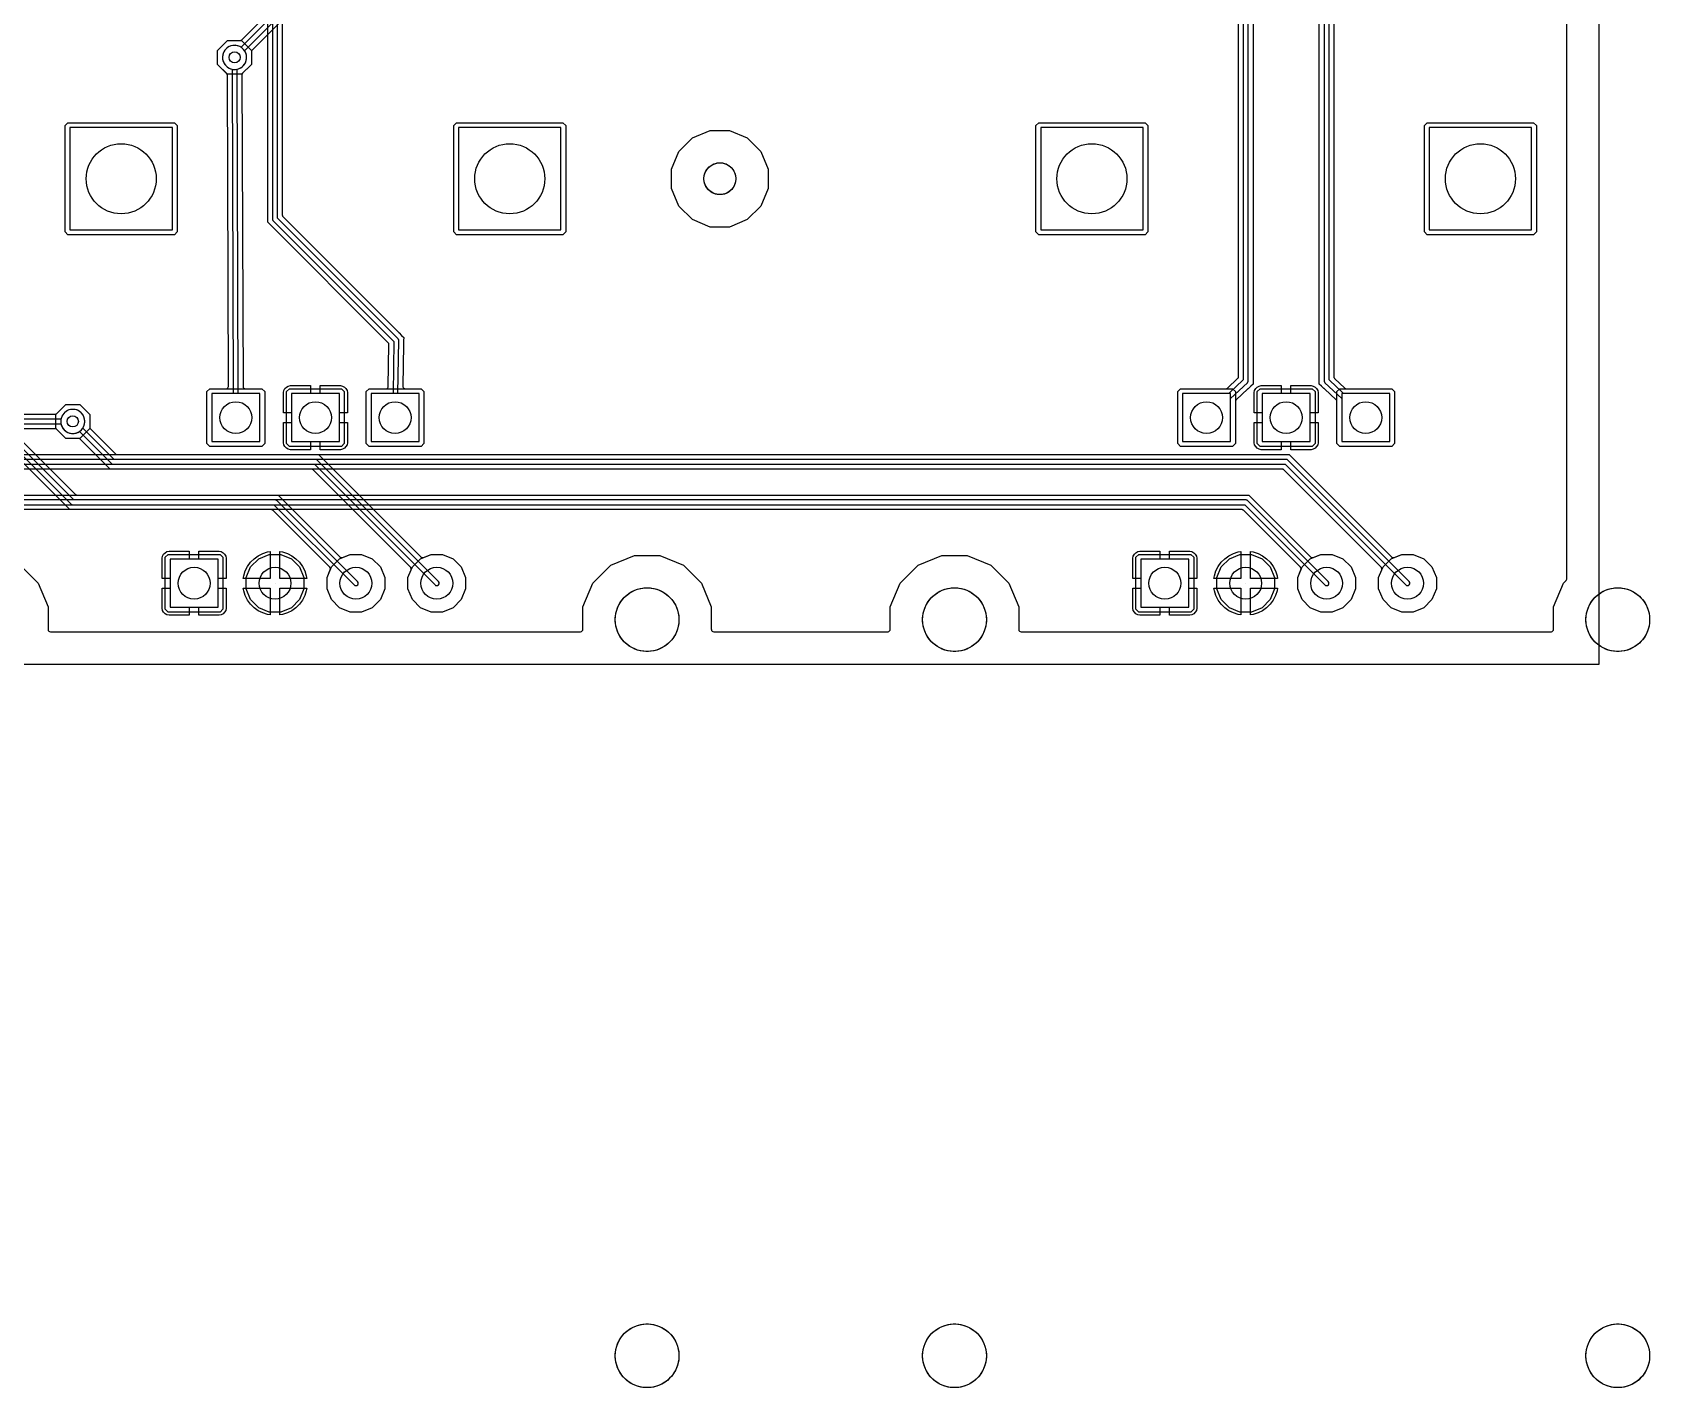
# Model space of a CAD drawing. Header units: millimetres. Extents: x -3 to 112, y -23 to 75.
# Drawn here: x 61 to 111.7, y -22.7 to 19.8 of the extents above; entities that cross this region are included whole.
import ezdxf

# ---------------------------------------------------------------- set-up
doc = ezdxf.new("R2010")
doc.units = ezdxf.units.MM

msp = doc.modelspace()

# ---------------------------------------------------------------- linework, layer by layer
at = {"layer": '16_copper'}
for points in [[(60.578, 3.106), (61.145, 2.539), (61.452, 1.798), (61.452, 1.092), (61.453, 1.087, 0.392588), (61.528, 1.016), (78.172, 1.016), (78.177, 1.017, 0.392588), (78.248, 1.092), (78.248, 1.798), (78.555, 2.539), (79.122, 3.106), (79.863, 3.413), (80.665, 3.413), (81.406, 3.106), (81.973, 2.539), (82.28, 1.798), (82.28, 1.092), (82.281, 1.087, 0.392588), (82.356, 1.016), (87.824, 1.016), (87.829, 1.017, 0.392588), (87.9, 1.092), (87.9, 1.798), (88.207, 2.539), (88.774, 3.106), (89.515, 3.413), (90.317, 3.413), (91.058, 3.106), (91.625, 2.539), (91.932, 1.798), (91.932, 1.092), (91.933, 1.087, 0.392588), (92.008, 1.016), (108.652, 1.016), (108.657, 1.017, 0.392588), (108.728, 1.092), (108.728, 1.798), (109.035, 2.539), (109.122, 2.626), (109.127, 2.633), (109.132, 2.639, 0.087651), (109.142, 2.664), (109.143, 2.671), (109.144, 2.68), (109.144, 73.828)], [(101.829, 21.334), (101.829, 9.022), (101.83, 9.013), (101.831, 9.003, 0.079193), (101.841, 8.981), (101.846, 8.975), (101.853, 8.967), (102.173, 8.667), (102.179, 8.663), (102.185, 8.658, 0.096126), (102.212, 8.648), (102.218, 8.647), (102.225, 8.646), (103.647, 8.646), (103.736, 8.557), (103.736, 6.923), (103.647, 6.834), (102.013, 6.834), (101.924, 6.923), (101.924, 8.241), (101.922, 8.251), (101.921, 8.261, 0.079193), (101.911, 8.283), (101.906, 8.289), (101.899, 8.297), (101.532, 8.641), (101.526, 8.645), (101.52, 8.65, 0.02318), (101.514, 8.653), (101.513, 8.654), (101.442, 8.725), (101.441, 8.725), (101.44, 8.726), (101.371, 8.791), (101.371, 8.885), (101.371, 8.886), (101.371, 8.887), (101.368, 8.988), (101.369, 8.99, 0.068909), (101.371, 9.01), (101.371, 27.052)], [(101.524, 27.146), (101.524, 8.89), (101.525, 8.88), (101.526, 8.871, 0.079203), (101.536, 8.849), (101.541, 8.843), (101.548, 8.834), (102.076, 8.341), (102.076, 6.986), (103.584, 6.986), (103.584, 8.494), (102.135, 8.494), (101.676, 8.923), (101.676, 27.178)], [(71.314, 22.73), (67.863, 19.28), (67.862, 19.278), (67.861, 19.278), (67.86, 19.275), (67.858, 19.273), (67.852, 19.266, 0.087651), (67.842, 19.242), (67.842, 19.234), (67.841, 19.226), (67.841, 18.83), (67.53, 18.519), (67.09, 18.519), (66.779, 18.83), (66.779, 19.27), (67.09, 19.581), (67.486, 19.581), (67.494, 19.582), (67.503, 19.582, 0.087654), (67.527, 19.593), (67.533, 19.598), (67.54, 19.603), (73.565, 25.629)], [(58.973, 8.66), (62.302, 5.331), (62.309, 5.326), (62.316, 5.32, 0.087651), (62.34, 5.31), (62.348, 5.31), (62.356, 5.309), (99.155, 5.309), (99.311, 5.152), (101.099, 3.364), (101.1, 3.363), (101.101, 3.362, 0.218345), (101.162, 3.343), (101.172, 3.345), (101.18, 3.347, 0.007884), (101.182, 3.348), (101.42, 3.446), (101.78, 3.446), (102.113, 3.308), (102.368, 3.053), (102.506, 2.72), (102.506, 2.36), (102.368, 2.027), (102.113, 1.772), (101.78, 1.634), (101.42, 1.634), (101.087, 1.772), (100.832, 2.027), (100.694, 2.36), (100.694, 2.72), (100.792, 2.958), (100.793, 2.96), (100.793, 2.961, 0.218355), (100.788, 3.024), (100.782, 3.033), (100.777, 3.039, 0.007882), (100.776, 3.041), (98.988, 4.829), (98.981, 4.834), (98.974, 4.84, 0.087651), (98.95, 4.85), (98.942, 4.85), (98.934, 4.851), (62.135, 4.851), (58.65, 8.337)]]:
    msp.add_lwpolyline(points, format="xyb", dxfattribs=at)
for points in [[(67.384, 18.678, 0.532534), (67.626, 19.259), (73.692, 25.324), (78.664, 25.324), (78.664, 25.053), (79.155, 24.562), (79.849, 24.562), (80.34, 25.053), (80.34, 25.747), (79.849, 26.238), (79.155, 26.238), (78.664, 25.747), (78.664, 25.476), (73.66, 25.476), (73.652, 25.475), (73.643, 25.474, 0.087654), (73.619, 25.464), (73.613, 25.459), (73.606, 25.454), (67.519, 19.366), (67.478, 19.39, 1), (67.142, 18.71), (67.188, 18.691, 0.09849), (67.335, 18.672)], [(101.627, 2.469, 0.544696), (101.654, 2.594), (99.114, 5.134), (99.107, 5.139), (99.101, 5.144, 0.087651), (99.076, 5.154), (99.069, 5.155), (99.06, 5.156), (62.262, 5.156), (58.736, 8.681), (58.76, 8.722, 1), (58.08, 9.058), (58.061, 9.012, 0.714262), (58.629, 8.574), (62.176, 5.026), (62.183, 5.021), (62.189, 5.016, 0.087651), (62.214, 5.006), (62.221, 5.005), (62.23, 5.004), (99.028, 5.004), (101.546, 2.486), (101.564, 2.473, 0.14431), (101.606, 2.464)], [(103.96, 1.634), (103.627, 1.772), (103.372, 2.027), (103.234, 2.36), (103.234, 2.72), (103.332, 2.958), (103.333, 2.96), (103.333, 2.961, 0.218355), (103.328, 3.024), (103.322, 3.033), (103.317, 3.039, 0.007882), (103.316, 3.041), (100.258, 6.099), (100.251, 6.104), (100.244, 6.11, 0.087651), (100.22, 6.12), (100.212, 6.12), (100.204, 6.121), (63.405, 6.121), (62.46, 7.067), (62.453, 7.072), (62.446, 7.078, 0.087651), (62.422, 7.088), (62.414, 7.088), (62.406, 7.089), (62.01, 7.089), (61.699, 7.4), (61.699, 7.84), (62.01, 8.151), (62.45, 8.151), (62.761, 7.84), (62.761, 7.444), (62.762, 7.436), (62.762, 7.427, 0.087654), (62.773, 7.403), (62.778, 7.397), (62.783, 7.39), (63.572, 6.601), (63.579, 6.596), (63.586, 6.59, 0.087651), (63.61, 6.58), (63.618, 6.58), (63.626, 6.579), (100.425, 6.579), (100.581, 6.422), (103.639, 3.364), (103.64, 3.363), (103.641, 3.362, 0.218345), (103.702, 3.343), (103.712, 3.345), (103.72, 3.347, 0.007884), (103.722, 3.348), (103.96, 3.446), (104.32, 3.446), (104.653, 3.308), (104.908, 3.053), (105.046, 2.72), (105.046, 2.36), (104.908, 2.027), (104.653, 1.772), (104.32, 1.634)], [(104.167, 2.469, 0.544696), (104.194, 2.594), (100.384, 6.404), (100.377, 6.409), (100.371, 6.414, 0.087651), (100.346, 6.424), (100.339, 6.425), (100.33, 6.426), (63.532, 6.426), (62.546, 7.411), (62.57, 7.452, 1), (61.89, 7.788), (61.871, 7.742, 0.714262), (62.439, 7.304), (63.446, 6.296), (63.453, 6.291), (63.459, 6.286, 0.087651), (63.484, 6.276), (63.491, 6.275), (63.5, 6.274), (100.298, 6.274), (104.086, 2.486), (104.104, 2.473, 0.14431), (104.146, 2.464)]]:
    msp.add_lwpolyline(points, format="xyb", close=True, dxfattribs=at)
for points in [[(62.079, 13.48), (61.99, 13.569), (61.99, 16.911), (62.079, 17), (65.421, 17), (65.51, 16.911), (65.51, 13.569), (65.421, 13.48)], [(65.358, 16.848), (62.142, 16.848), (62.142, 13.632), (65.358, 13.632)], [(74.279, 13.48), (74.19, 13.569), (74.19, 16.911), (74.279, 17), (77.621, 17), (77.71, 16.911), (77.71, 13.569), (77.621, 13.48)], [(77.558, 16.848), (74.342, 16.848), (74.342, 13.632), (77.558, 13.632)], [(92.559, 13.48), (92.47, 13.569), (92.47, 16.911), (92.559, 17), (95.901, 17), (95.99, 16.911), (95.99, 13.569), (95.901, 13.48)], [(95.838, 16.848), (92.622, 16.848), (92.622, 13.632), (95.838, 13.632)], [(104.759, 13.48), (104.67, 13.569), (104.67, 16.911), (104.759, 17), (108.101, 17), (108.19, 16.911), (108.19, 13.569), (108.101, 13.48)], [(108.038, 16.848), (104.822, 16.848), (104.822, 13.632), (108.038, 13.632)], [(82.248, 13.724), (81.691, 13.955), (81.265, 14.381), (81.034, 14.938), (81.034, 15.542), (81.265, 16.099), (81.691, 16.525), (82.248, 16.756), (82.852, 16.756), (83.409, 16.525), (83.835, 16.099), (84.066, 15.542), (84.066, 14.938), (83.835, 14.381), (83.409, 13.955), (82.852, 13.724)], [(66.533, 6.834), (66.444, 6.923), (66.444, 8.557), (66.533, 8.646), (68.167, 8.646), (68.256, 8.557), (68.256, 6.923), (68.167, 6.834)], [(69.033, 6.834), (68.944, 6.923), (68.944, 8.557), (69.033, 8.646), (70.667, 8.646), (70.756, 8.557), (70.756, 6.923), (70.667, 6.834)], [(71.533, 6.834), (71.444, 6.923), (71.444, 8.557), (71.533, 8.646), (73.167, 8.646), (73.256, 8.557), (73.256, 6.923), (73.167, 6.834)], [(97.013, 6.834), (96.924, 6.923), (96.924, 8.557), (97.013, 8.646), (98.647, 8.646), (98.736, 8.557), (98.736, 6.923), (98.647, 6.834)], [(99.513, 6.834), (99.424, 6.923), (99.424, 8.557), (99.513, 8.646), (101.147, 8.646), (101.236, 8.557), (101.236, 6.923), (101.147, 6.834)], [(68.104, 8.494), (66.596, 8.494), (66.596, 6.986), (68.104, 6.986)], [(70.604, 8.494), (69.096, 8.494), (69.096, 6.986), (70.604, 6.986)], [(73.104, 8.494), (71.596, 8.494), (71.596, 6.986), (73.104, 6.986)], [(98.584, 8.494), (97.076, 8.494), (97.076, 6.986), (98.584, 6.986)], [(101.084, 8.494), (99.576, 8.494), (99.576, 6.986), (101.084, 6.986)], [(65.223, 1.634), (65.134, 1.723), (65.134, 3.357), (65.223, 3.446), (66.857, 3.446), (66.946, 3.357), (66.946, 1.723), (66.857, 1.634)], [(66.794, 3.294), (65.286, 3.294), (65.286, 1.786), (66.794, 1.786)], [(67.584, 2.692), (67.597, 2.776), (67.646, 2.927), (67.718, 3.068), (67.811, 3.197), (67.923, 3.309), (68.052, 3.402), (68.193, 3.474), (68.344, 3.523), (68.428, 3.536), (68.428, 2.692)], [(68.732, 2.692), (68.732, 3.536), (68.816, 3.523), (68.967, 3.474), (69.108, 3.402), (69.237, 3.309), (69.349, 3.197), (69.442, 3.068), (69.514, 2.927), (69.563, 2.776), (69.576, 2.692)], [(70.94, 1.634), (70.607, 1.772), (70.352, 2.027), (70.214, 2.36), (70.214, 2.72), (70.352, 3.053), (70.607, 3.308), (70.94, 3.446), (71.3, 3.446), (71.633, 3.308), (71.888, 3.053), (72.026, 2.72), (72.026, 2.36), (71.888, 2.027), (71.633, 1.772), (71.3, 1.634)], [(73.48, 1.634), (73.147, 1.772), (72.892, 2.027), (72.754, 2.36), (72.754, 2.72), (72.892, 3.053), (73.147, 3.308), (73.48, 3.446), (73.84, 3.446), (74.173, 3.308), (74.428, 3.053), (74.566, 2.72), (74.566, 2.36), (74.428, 2.027), (74.173, 1.772), (73.84, 1.634)], [(95.703, 1.634), (95.614, 1.723), (95.614, 3.357), (95.703, 3.446), (97.337, 3.446), (97.426, 3.357), (97.426, 1.723), (97.337, 1.634)], [(97.274, 3.294), (95.766, 3.294), (95.766, 1.786), (97.274, 1.786)], [(98.064, 2.692), (98.077, 2.776), (98.126, 2.927), (98.198, 3.068), (98.291, 3.197), (98.403, 3.309), (98.532, 3.402), (98.673, 3.474), (98.824, 3.523), (98.908, 3.536), (98.908, 2.692)], [(99.212, 2.692), (99.212, 3.536), (99.296, 3.523), (99.447, 3.474), (99.588, 3.402), (99.717, 3.309), (99.829, 3.197), (99.922, 3.068), (99.994, 2.927), (100.043, 2.776), (100.056, 2.692)], [(68.58, 2.54), (68.58, 2.54), (68.58, 2.54), (68.58, 2.54)], [(99.06, 2.54), (99.06, 2.54), (99.06, 2.54), (99.06, 2.54)], [(68.344, 1.557), (68.193, 1.606), (68.052, 1.678), (67.923, 1.771), (67.811, 1.883), (67.718, 2.012), (67.646, 2.153), (67.597, 2.304), (67.584, 2.388), (68.428, 2.388), (68.428, 1.544)], [(68.732, 2.388), (69.576, 2.388), (69.563, 2.304), (69.514, 2.153), (69.442, 2.012), (69.349, 1.883), (69.237, 1.771), (69.108, 1.678), (68.967, 1.606), (68.816, 1.557), (68.732, 1.544)], [(98.824, 1.557), (98.673, 1.606), (98.532, 1.678), (98.403, 1.771), (98.291, 1.883), (98.198, 2.012), (98.126, 2.153), (98.077, 2.304), (98.064, 2.388), (98.908, 2.388), (98.908, 1.544)], [(99.212, 2.388), (100.056, 2.388), (100.043, 2.304), (99.994, 2.153), (99.922, 2.012), (99.829, 1.883), (99.717, 1.771), (99.588, 1.678), (99.447, 1.606), (99.296, 1.557), (99.212, 1.544)]]:
    msp.add_lwpolyline(points, close=True, dxfattribs=at)
at = {"layer": '1_copper'}
for points in [[(60.578, 3.106), (61.145, 2.539), (61.452, 1.798), (61.452, 1.092), (61.453, 1.087, 0.392588), (61.528, 1.016), (78.172, 1.016), (78.177, 1.017, 0.392588), (78.248, 1.092), (78.248, 1.798), (78.555, 2.539), (79.122, 3.106), (79.863, 3.413), (80.665, 3.413), (81.406, 3.106), (81.973, 2.539), (82.28, 1.798), (82.28, 1.092), (82.281, 1.087, 0.392588), (82.356, 1.016), (87.824, 1.016), (87.829, 1.017, 0.392588), (87.9, 1.092), (87.9, 1.798), (88.207, 2.539), (88.774, 3.106), (89.515, 3.413), (90.317, 3.413), (91.058, 3.106), (91.625, 2.539), (91.932, 1.798), (91.932, 1.092), (91.933, 1.087, 0.392588), (92.008, 1.016), (108.652, 1.016), (108.657, 1.017, 0.392588), (108.728, 1.092), (108.728, 1.798), (109.035, 2.539), (109.122, 2.626), (109.127, 2.633), (109.132, 2.639, 0.087651), (109.142, 2.664), (109.143, 2.671), (109.144, 2.68), (109.144, 73.828)], [(68.809, 31.116), (68.809, 14.096), (68.81, 14.088), (68.81, 14.079, 0.087654), (68.821, 14.055), (68.826, 14.049), (68.831, 14.042), (72.464, 10.409), (72.471, 10.404), (72.477, 10.399), (72.477, 10.399), (72.553, 10.321), (72.553, 10.32), (72.553, 10.32), (72.62, 10.253), (72.619, 10.159), (72.619, 10.158), (72.619, 10.158), (72.619, 10.049), (72.618, 10.048), (72.618, 10.041), (72.617, 10.033), (72.595, 8.724), (72.596, 8.718), (72.596, 8.711, 0.371202), (72.671, 8.646), (73.167, 8.646), (73.256, 8.557), (73.256, 6.923), (73.167, 6.834), (71.533, 6.834), (71.444, 6.923), (71.444, 8.557), (71.533, 8.646), (72.061, 8.646), (72.066, 8.647), (72.071, 8.647, 0.371201), (72.138, 8.721), (72.159, 10.035), (72.158, 10.044), (72.157, 10.053, 0.083491), (72.148, 10.076), (72.143, 10.082), (72.137, 10.09), (68.351, 13.875), (68.351, 21.334)], [(68.504, 31.242), (68.504, 13.97), (68.505, 13.962), (68.506, 13.953, 0.087654), (68.516, 13.929), (68.521, 13.923), (68.526, 13.916), (72.313, 10.129), (72.286, 8.494), (71.596, 8.494), (71.596, 6.986), (73.104, 6.986), (73.104, 8.494), (72.439, 8.494), (72.466, 10.159), (72.465, 10.168), (72.464, 10.177, 0.083491), (72.455, 10.2), (72.45, 10.206), (72.444, 10.214), (68.656, 14.002), (68.656, 31.21)], [(99.289, 24.004), (99.289, 9.01), (99.29, 9.003), (99.29, 8.996, 0.023131), (99.292, 8.989), (99.292, 8.988), (99.289, 8.887), (99.289, 8.886), (99.289, 8.885), (99.289, 8.791), (99.22, 8.726), (99.219, 8.726), (99.218, 8.725), (99.147, 8.653), (99.145, 8.653, 0.06891), (99.128, 8.641), (98.761, 8.297), (98.754, 8.289), (98.748, 8.282, 0.079204), (98.739, 8.26), (98.738, 8.252), (98.736, 8.241), (98.736, 6.923), (98.647, 6.834), (97.013, 6.834), (96.924, 6.923), (96.924, 8.557), (97.013, 8.646), (98.435, 8.646), (98.442, 8.647), (98.449, 8.648, 0.141388), (98.487, 8.667), (98.807, 8.967), (98.813, 8.974), (98.82, 8.982, 0.079194), (98.829, 9.004), (98.83, 9.012), (98.831, 9.022), (98.831, 21.334)], [(98.984, 24.13), (98.984, 8.923), (98.525, 8.494), (97.076, 8.494), (97.076, 6.986), (98.584, 6.986), (98.584, 8.341), (99.112, 8.834), (99.118, 8.842), (99.124, 8.849, 0.079194), (99.134, 8.871), (99.135, 8.879), (99.136, 8.89), (99.136, 24.098)], [(52.196, 7.849), (61.677, 7.849), (61.685, 7.85), (61.694, 7.85, 0.087654), (61.718, 7.861), (61.724, 7.866), (61.731, 7.871), (62.01, 8.151), (62.45, 8.151), (62.761, 7.84), (62.761, 7.4), (62.45, 7.089), (62.01, 7.089), (61.731, 7.369), (61.724, 7.374), (61.717, 7.38, 0.087651), (61.693, 7.39), (61.685, 7.39), (61.677, 7.391), (51.975, 7.391)], [(52.07, 7.544), (61.859, 7.544), (61.871, 7.498, 0.339454), (62.255, 7.242), (62.304, 7.248, 1), (62.156, 7.992), (62.108, 7.979, 0.2663), (61.859, 7.696), (52.102, 7.696)], [(50.926, 6.579), (69.945, 6.579), (70.101, 6.422), (73.159, 3.364), (73.16, 3.363), (73.161, 3.362, 0.218345), (73.222, 3.343), (73.232, 3.345), (73.24, 3.347, 0.007884), (73.242, 3.348), (73.48, 3.446), (73.84, 3.446), (74.173, 3.308), (74.428, 3.053), (74.566, 2.72), (74.566, 2.36), (74.428, 2.027), (74.173, 1.772), (73.84, 1.634), (73.48, 1.634), (73.147, 1.772), (72.892, 2.027), (72.754, 2.36), (72.754, 2.72), (72.852, 2.958), (72.853, 2.96), (72.853, 2.961, 0.218355), (72.848, 3.024), (72.842, 3.033), (72.837, 3.039, 0.007882), (72.836, 3.041), (69.778, 6.099), (69.771, 6.104), (69.764, 6.11, 0.087651), (69.74, 6.12), (69.732, 6.12), (69.724, 6.121), (50.705, 6.121)], [(50.8, 6.274), (69.818, 6.274), (73.606, 2.486), (73.624, 2.473, 0.14431), (73.666, 2.464), (73.687, 2.469, 0.544696), (73.714, 2.594), (69.904, 6.404), (69.897, 6.409), (69.891, 6.414, 0.087651), (69.866, 6.424), (69.859, 6.425), (69.85, 6.426), (50.832, 6.426)], [(49.656, 5.309), (68.675, 5.309), (68.831, 5.152), (70.619, 3.364), (70.62, 3.363), (70.621, 3.362, 0.218345), (70.682, 3.343), (70.692, 3.345), (70.7, 3.347, 0.007884), (70.702, 3.348), (70.94, 3.446), (71.3, 3.446), (71.633, 3.308), (71.888, 3.053), (72.026, 2.72), (72.026, 2.36), (71.888, 2.027), (71.633, 1.772), (71.3, 1.634), (70.94, 1.634), (70.607, 1.772), (70.352, 2.027), (70.214, 2.36), (70.214, 2.72), (70.312, 2.958), (70.313, 2.96), (70.313, 2.961, 0.218355), (70.308, 3.024), (70.302, 3.033), (70.297, 3.039, 0.007882), (70.296, 3.041), (68.508, 4.829), (68.501, 4.834), (68.494, 4.84, 0.087651), (68.47, 4.85), (68.462, 4.85), (68.454, 4.851), (49.435, 4.851)], [(49.53, 5.004), (68.548, 5.004), (71.066, 2.486), (71.084, 2.473, 0.14431), (71.126, 2.464), (71.147, 2.469, 0.544696), (71.174, 2.594), (68.634, 5.134), (68.627, 5.139), (68.621, 5.144, 0.087651), (68.596, 5.154), (68.589, 5.155), (68.58, 5.156), (49.562, 5.156)]]:
    msp.add_lwpolyline(points, format="xyb", dxfattribs=at)
for points in [[(66.533, 6.834), (66.444, 6.923), (66.444, 8.557), (66.533, 8.646), (67.042, 8.646), (67.047, 8.647), (67.053, 8.647, 0.35046), (67.117, 8.717), (67.118, 8.723), (67.083, 18.495), (67.082, 18.503), (67.081, 18.512, 0.088542), (67.071, 18.536), (67.066, 18.542), (67.061, 18.549), (66.779, 18.83), (66.779, 19.27), (67.09, 19.581), (67.53, 19.581), (67.841, 19.27), (67.841, 18.83), (67.563, 18.552), (67.558, 18.546), (67.552, 18.539, 0.086766), (67.542, 18.515), (67.542, 18.507), (67.541, 18.498), (67.575, 8.722), (67.576, 8.717, 0.392053), (67.651, 8.646), (68.167, 8.646), (68.256, 8.557), (68.256, 6.923), (68.167, 6.834)], [(68.104, 8.494), (67.424, 8.494), (67.388, 18.679), (67.432, 18.691, 1), (67.188, 19.409), (67.142, 19.39, 0.715615), (67.235, 18.679), (67.271, 8.494), (66.596, 8.494), (66.596, 6.986), (68.104, 6.986)]]:
    msp.add_lwpolyline(points, format="xyb", close=True, dxfattribs=at)
for points in [[(62.079, 13.48), (61.99, 13.569), (61.99, 16.911), (62.079, 17), (65.421, 17), (65.51, 16.911), (65.51, 13.569), (65.421, 13.48)], [(65.358, 16.848), (62.142, 16.848), (62.142, 13.632), (65.358, 13.632)], [(74.279, 13.48), (74.19, 13.569), (74.19, 16.911), (74.279, 17), (77.621, 17), (77.71, 16.911), (77.71, 13.569), (77.621, 13.48)], [(77.558, 16.848), (74.342, 16.848), (74.342, 13.632), (77.558, 13.632)], [(92.559, 13.48), (92.47, 13.569), (92.47, 16.911), (92.559, 17), (95.901, 17), (95.99, 16.911), (95.99, 13.569), (95.901, 13.48)], [(95.838, 16.848), (92.622, 16.848), (92.622, 13.632), (95.838, 13.632)], [(104.759, 13.48), (104.67, 13.569), (104.67, 16.911), (104.759, 17), (108.101, 17), (108.19, 16.911), (108.19, 13.569), (108.101, 13.48)], [(108.038, 16.848), (104.822, 16.848), (104.822, 13.632), (108.038, 13.632)], [(82.248, 13.724), (81.691, 13.955), (81.265, 14.381), (81.034, 14.938), (81.034, 15.542), (81.265, 16.099), (81.691, 16.525), (82.248, 16.756), (82.852, 16.756), (83.409, 16.525), (83.835, 16.099), (84.066, 15.542), (84.066, 14.938), (83.835, 14.381), (83.409, 13.955), (82.852, 13.724)], [(68.842, 7.892), (68.842, 8.527), (68.859, 8.592), (68.893, 8.65), (68.94, 8.697), (68.998, 8.731), (69.063, 8.748), (69.698, 8.748), (69.698, 8.494), (69.096, 8.494), (69.096, 7.892)], [(70.604, 7.892), (70.604, 8.494), (70.002, 8.494), (70.002, 8.748), (70.637, 8.748), (70.702, 8.731), (70.76, 8.697), (70.807, 8.65), (70.841, 8.592), (70.858, 8.527), (70.858, 7.892)], [(99.322, 7.892), (99.322, 8.527), (99.339, 8.592), (99.373, 8.65), (99.42, 8.697), (99.478, 8.731), (99.543, 8.748), (100.178, 8.748), (100.178, 8.494), (99.576, 8.494), (99.576, 7.892)], [(101.084, 7.892), (101.084, 8.494), (100.482, 8.494), (100.482, 8.748), (101.117, 8.748), (101.182, 8.731), (101.24, 8.697), (101.287, 8.65), (101.321, 8.592), (101.338, 8.527), (101.338, 7.892)], [(102.013, 6.834), (101.924, 6.923), (101.924, 8.557), (102.013, 8.646), (103.647, 8.646), (103.736, 8.557), (103.736, 6.923), (103.647, 6.834)], [(103.584, 8.494), (102.076, 8.494), (102.076, 6.986), (103.584, 6.986)], [(69.063, 6.732), (68.998, 6.749), (68.94, 6.783), (68.893, 6.83), (68.859, 6.888), (68.842, 6.953), (68.842, 7.588), (69.096, 7.588), (69.096, 6.986), (69.698, 6.986), (69.698, 6.732)], [(70.002, 6.732), (70.002, 6.986), (70.604, 6.986), (70.604, 7.588), (70.858, 7.588), (70.858, 6.953), (70.841, 6.888), (70.807, 6.83), (70.76, 6.783), (70.702, 6.749), (70.637, 6.732)], [(99.543, 6.732), (99.478, 6.749), (99.42, 6.783), (99.373, 6.83), (99.339, 6.888), (99.322, 6.953), (99.322, 7.588), (99.576, 7.588), (99.576, 6.986), (100.178, 6.986), (100.178, 6.732)], [(100.482, 6.732), (100.482, 6.986), (101.084, 6.986), (101.084, 7.588), (101.338, 7.588), (101.338, 6.953), (101.321, 6.888), (101.287, 6.83), (101.24, 6.783), (101.182, 6.749), (101.117, 6.732)], [(65.032, 2.692), (65.032, 3.327), (65.049, 3.392), (65.083, 3.45), (65.13, 3.497), (65.188, 3.531), (65.253, 3.548), (65.888, 3.548), (65.888, 3.294), (65.286, 3.294), (65.286, 2.692)], [(66.794, 2.692), (66.794, 3.294), (66.192, 3.294), (66.192, 3.548), (66.827, 3.548), (66.892, 3.531), (66.95, 3.497), (66.997, 3.45), (67.031, 3.392), (67.048, 3.327), (67.048, 2.692)], [(68.4, 1.634), (68.067, 1.772), (67.812, 2.027), (67.674, 2.36), (67.674, 2.72), (67.812, 3.053), (68.067, 3.308), (68.4, 3.446), (68.76, 3.446), (69.093, 3.308), (69.348, 3.053), (69.486, 2.72), (69.486, 2.36), (69.348, 2.027), (69.093, 1.772), (68.76, 1.634)], [(95.512, 2.692), (95.512, 3.327), (95.529, 3.392), (95.563, 3.45), (95.61, 3.497), (95.668, 3.531), (95.733, 3.548), (96.368, 3.548), (96.368, 3.294), (95.766, 3.294), (95.766, 2.692)], [(97.274, 2.692), (97.274, 3.294), (96.672, 3.294), (96.672, 3.548), (97.307, 3.548), (97.372, 3.531), (97.43, 3.497), (97.477, 3.45), (97.511, 3.392), (97.528, 3.327), (97.528, 2.692)], [(98.88, 1.634), (98.547, 1.772), (98.292, 2.027), (98.154, 2.36), (98.154, 2.72), (98.292, 3.053), (98.547, 3.308), (98.88, 3.446), (99.24, 3.446), (99.573, 3.308), (99.828, 3.053), (99.966, 2.72), (99.966, 2.36), (99.828, 2.027), (99.573, 1.772), (99.24, 1.634)], [(101.42, 1.634), (101.087, 1.772), (100.832, 2.027), (100.694, 2.36), (100.694, 2.72), (100.832, 3.053), (101.087, 3.308), (101.42, 3.446), (101.78, 3.446), (102.113, 3.308), (102.368, 3.053), (102.506, 2.72), (102.506, 2.36), (102.368, 2.027), (102.113, 1.772), (101.78, 1.634)], [(103.96, 1.634), (103.627, 1.772), (103.372, 2.027), (103.234, 2.36), (103.234, 2.72), (103.372, 3.053), (103.627, 3.308), (103.96, 3.446), (104.32, 3.446), (104.653, 3.308), (104.908, 3.053), (105.046, 2.72), (105.046, 2.36), (104.908, 2.027), (104.653, 1.772), (104.32, 1.634)], [(65.253, 1.532), (65.188, 1.549), (65.13, 1.583), (65.083, 1.63), (65.049, 1.688), (65.032, 1.753), (65.032, 2.388), (65.286, 2.388), (65.286, 1.786), (65.888, 1.786), (65.888, 1.532)], [(66.192, 1.532), (66.192, 1.786), (66.794, 1.786), (66.794, 2.388), (67.048, 2.388), (67.048, 1.753), (67.031, 1.688), (66.997, 1.63), (66.95, 1.583), (66.892, 1.549), (66.827, 1.532)], [(95.733, 1.532), (95.668, 1.549), (95.61, 1.583), (95.563, 1.63), (95.529, 1.688), (95.512, 1.753), (95.512, 2.388), (95.766, 2.388), (95.766, 1.786), (96.368, 1.786), (96.368, 1.532)], [(96.672, 1.532), (96.672, 1.786), (97.274, 1.786), (97.274, 2.388), (97.528, 2.388), (97.528, 1.753), (97.511, 1.688), (97.477, 1.63), (97.43, 1.583), (97.372, 1.549), (97.307, 1.532)]]:
    msp.add_lwpolyline(points, close=True, dxfattribs=at)
at = {"layer": 'drills_NPTH'}
for centre, radius in [((82.55, 15.24), 0.5), ((80.264, 1.397), 1), ((89.916, 1.397), 1), ((110.744, 1.397), 1), ((80.264, -21.717), 1), ((89.916, -21.717), 1), ((110.744, -21.717), 1)]:
    msp.add_circle(centre, radius, dxfattribs=at)
at = {"layer": 'drills_PTH'}
for centre, radius in [((63.75, 15.24), 1.1), ((75.95, 15.24), 1.1), ((94.23, 15.24), 1.1), ((106.43, 15.24), 1.1), ((67.35, 7.74), 0.5), ((69.85, 7.74), 0.5), ((72.35, 7.74), 0.5), ((97.83, 7.74), 0.5), ((100.33, 7.74), 0.5), ((102.83, 7.74), 0.5), ((66.04, 2.54), 0.5), ((68.58, 2.54), 0.5), ((71.12, 2.54), 0.5), ((73.66, 2.54), 0.5), ((96.52, 2.54), 0.5), ((99.06, 2.54), 0.5), ((101.6, 2.54), 0.5), ((104.14, 2.54), 0.5)]:
    msp.add_circle(centre, radius, dxfattribs=at)
at = {"layer": 'drills_via_1_16'}
for centre in [(67.31, 19.05), (67.31, 19.05), (62.23, 7.62)]:
    msp.add_circle(centre, 0.175, dxfattribs=at)
at = {"layer": 'holes'}
for points in [[(83.05, 15.212), (83.044, 15.156), (83.031, 15.101), (83.013, 15.048), (82.988, 14.998), (82.958, 14.95), (82.923, 14.906), (82.884, 14.867), (82.84, 14.832), (82.792, 14.802), (82.742, 14.777), (82.689, 14.759), (82.634, 14.746), (82.578, 14.74), (82.522, 14.74), (82.466, 14.746), (82.411, 14.759), (82.358, 14.777), (82.308, 14.802), (82.26, 14.832), (82.216, 14.867), (82.177, 14.906), (82.142, 14.95), (82.112, 14.998), (82.087, 15.048), (82.069, 15.101), (82.056, 15.156), (82.05, 15.212), (82.05, 15.268), (82.056, 15.324), (82.069, 15.379), (82.087, 15.432), (82.112, 15.482), (82.142, 15.53), (82.177, 15.574), (82.216, 15.613), (82.26, 15.648), (82.308, 15.678), (82.358, 15.703), (82.411, 15.721), (82.466, 15.734), (82.522, 15.74), (82.578, 15.74), (82.634, 15.734), (82.689, 15.721), (82.742, 15.703), (82.792, 15.678), (82.84, 15.648), (82.884, 15.613), (82.923, 15.574), (82.958, 15.53), (82.988, 15.482), (83.013, 15.432), (83.031, 15.379), (83.044, 15.324), (83.05, 15.268), (83.05, 15.212)], [(81.264, 1.353), (81.256, 1.266), (81.241, 1.18), (81.219, 1.096), (81.189, 1.014), (81.152, 0.935), (81.108, 0.859), (81.058, 0.788), (81.002, 0.721), (80.94, 0.659), (80.873, 0.603), (80.802, 0.553), (80.726, 0.509), (80.647, 0.472), (80.565, 0.442), (80.481, 0.42), (80.395, 0.405), (80.308, 0.397), (80.22, 0.397), (80.133, 0.405), (80.047, 0.42), (79.963, 0.442), (79.881, 0.472), (79.802, 0.509), (79.726, 0.553), (79.655, 0.603), (79.588, 0.659), (79.526, 0.721), (79.47, 0.788), (79.42, 0.859), (79.376, 0.935), (79.339, 1.014), (79.309, 1.096), (79.287, 1.18), (79.272, 1.266), (79.264, 1.353), (79.264, 1.441), (79.272, 1.528), (79.287, 1.614), (79.309, 1.698), (79.339, 1.78), (79.376, 1.859), (79.42, 1.935), (79.47, 2.006), (79.526, 2.073), (79.588, 2.135), (79.655, 2.191), (79.726, 2.241), (79.802, 2.285), (79.881, 2.322), (79.963, 2.352), (80.047, 2.374), (80.133, 2.389), (80.22, 2.397), (80.308, 2.397), (80.395, 2.389), (80.481, 2.374), (80.565, 2.352), (80.647, 2.322), (80.726, 2.285), (80.802, 2.241), (80.873, 2.191), (80.94, 2.135), (81.002, 2.073), (81.058, 2.006), (81.108, 1.935), (81.152, 1.859), (81.189, 1.78), (81.219, 1.698), (81.241, 1.614), (81.256, 1.528), (81.264, 1.441), (81.264, 1.353)], [(90.916, 1.353), (90.908, 1.266), (90.893, 1.18), (90.871, 1.096), (90.841, 1.014), (90.804, 0.935), (90.76, 0.859), (90.71, 0.788), (90.654, 0.721), (90.592, 0.659), (90.525, 0.603), (90.454, 0.553), (90.378, 0.509), (90.299, 0.472), (90.217, 0.442), (90.133, 0.42), (90.047, 0.405), (89.96, 0.397), (89.872, 0.397), (89.785, 0.405), (89.699, 0.42), (89.615, 0.442), (89.533, 0.472), (89.454, 0.509), (89.378, 0.553), (89.307, 0.603), (89.24, 0.659), (89.178, 0.721), (89.122, 0.788), (89.072, 0.859), (89.028, 0.935), (88.991, 1.014), (88.961, 1.096), (88.939, 1.18), (88.924, 1.266), (88.916, 1.353), (88.916, 1.441), (88.924, 1.528), (88.939, 1.614), (88.961, 1.698), (88.991, 1.78), (89.028, 1.859), (89.072, 1.935), (89.122, 2.006), (89.178, 2.073), (89.24, 2.135), (89.307, 2.191), (89.378, 2.241), (89.454, 2.285), (89.533, 2.322), (89.615, 2.352), (89.699, 2.374), (89.785, 2.389), (89.872, 2.397), (89.96, 2.397), (90.047, 2.389), (90.133, 2.374), (90.217, 2.352), (90.299, 2.322), (90.378, 2.285), (90.454, 2.241), (90.525, 2.191), (90.592, 2.135), (90.654, 2.073), (90.71, 2.006), (90.76, 1.935), (90.804, 1.859), (90.841, 1.78), (90.871, 1.698), (90.893, 1.614), (90.908, 1.528), (90.916, 1.441), (90.916, 1.353)], [(111.744, 1.353), (111.736, 1.266), (111.721, 1.18), (111.699, 1.096), (111.669, 1.014), (111.632, 0.935), (111.588, 0.859), (111.538, 0.788), (111.482, 0.721), (111.42, 0.659), (111.353, 0.603), (111.282, 0.553), (111.206, 0.509), (111.127, 0.472), (111.045, 0.442), (110.961, 0.42), (110.875, 0.405), (110.788, 0.397), (110.7, 0.397), (110.613, 0.405), (110.527, 0.42), (110.443, 0.442), (110.361, 0.472), (110.282, 0.509), (110.206, 0.553), (110.135, 0.603), (110.068, 0.659), (110.006, 0.721), (109.95, 0.788), (109.9, 0.859), (109.856, 0.935), (109.819, 1.014), (109.789, 1.096), (109.767, 1.18), (109.752, 1.266), (109.744, 1.353), (109.744, 1.441), (109.752, 1.528), (109.767, 1.614), (109.789, 1.698), (109.819, 1.78), (109.856, 1.859), (109.9, 1.935), (109.95, 2.006), (110.006, 2.073), (110.068, 2.135), (110.135, 2.191), (110.206, 2.241), (110.282, 2.285), (110.361, 2.322), (110.443, 2.352), (110.527, 2.374), (110.613, 2.389), (110.7, 2.397), (110.788, 2.397), (110.875, 2.389), (110.961, 2.374), (111.045, 2.352), (111.127, 2.322), (111.206, 2.285), (111.282, 2.241), (111.353, 2.191), (111.42, 2.135), (111.482, 2.073), (111.538, 2.006), (111.588, 1.935), (111.632, 1.859), (111.669, 1.78), (111.699, 1.698), (111.721, 1.614), (111.736, 1.528), (111.744, 1.441), (111.744, 1.353)], [(81.264, -21.761), (81.256, -21.848), (81.241, -21.934), (81.219, -22.018), (81.189, -22.1), (81.152, -22.179), (81.108, -22.255), (81.058, -22.326), (81.002, -22.393), (80.94, -22.455), (80.873, -22.511), (80.802, -22.561), (80.726, -22.605), (80.647, -22.642), (80.565, -22.672), (80.481, -22.694), (80.395, -22.709), (80.308, -22.717), (80.22, -22.717), (80.133, -22.709), (80.047, -22.694), (79.963, -22.672), (79.881, -22.642), (79.802, -22.605), (79.726, -22.561), (79.655, -22.511), (79.588, -22.455), (79.526, -22.393), (79.47, -22.326), (79.42, -22.255), (79.376, -22.179), (79.339, -22.1), (79.309, -22.018), (79.287, -21.934), (79.272, -21.848), (79.264, -21.761), (79.264, -21.673), (79.272, -21.586), (79.287, -21.5), (79.309, -21.416), (79.339, -21.334), (79.376, -21.255), (79.42, -21.179), (79.47, -21.108), (79.526, -21.041), (79.588, -20.979), (79.655, -20.923), (79.726, -20.873), (79.802, -20.829), (79.881, -20.792), (79.963, -20.762), (80.047, -20.74), (80.133, -20.725), (80.22, -20.717), (80.308, -20.717), (80.395, -20.725), (80.481, -20.74), (80.565, -20.762), (80.647, -20.792), (80.726, -20.829), (80.802, -20.873), (80.873, -20.923), (80.94, -20.979), (81.002, -21.041), (81.058, -21.108), (81.108, -21.179), (81.152, -21.255), (81.189, -21.334), (81.219, -21.416), (81.241, -21.5), (81.256, -21.586), (81.264, -21.673), (81.264, -21.761)], [(90.916, -21.761), (90.908, -21.848), (90.893, -21.934), (90.871, -22.018), (90.841, -22.1), (90.804, -22.179), (90.76, -22.255), (90.71, -22.326), (90.654, -22.393), (90.592, -22.455), (90.525, -22.511), (90.454, -22.561), (90.378, -22.605), (90.299, -22.642), (90.217, -22.672), (90.133, -22.694), (90.047, -22.709), (89.96, -22.717), (89.872, -22.717), (89.785, -22.709), (89.699, -22.694), (89.615, -22.672), (89.533, -22.642), (89.454, -22.605), (89.378, -22.561), (89.307, -22.511), (89.24, -22.455), (89.178, -22.393), (89.122, -22.326), (89.072, -22.255), (89.028, -22.179), (88.991, -22.1), (88.961, -22.018), (88.939, -21.934), (88.924, -21.848), (88.916, -21.761), (88.916, -21.673), (88.924, -21.586), (88.939, -21.5), (88.961, -21.416), (88.991, -21.334), (89.028, -21.255), (89.072, -21.179), (89.122, -21.108), (89.178, -21.041), (89.24, -20.979), (89.307, -20.923), (89.378, -20.873), (89.454, -20.829), (89.533, -20.792), (89.615, -20.762), (89.699, -20.74), (89.785, -20.725), (89.872, -20.717), (89.96, -20.717), (90.047, -20.725), (90.133, -20.74), (90.217, -20.762), (90.299, -20.792), (90.378, -20.829), (90.454, -20.873), (90.525, -20.923), (90.592, -20.979), (90.654, -21.041), (90.71, -21.108), (90.76, -21.179), (90.804, -21.255), (90.841, -21.334), (90.871, -21.416), (90.893, -21.5), (90.908, -21.586), (90.916, -21.673), (90.916, -21.761)], [(111.744, -21.761), (111.736, -21.848), (111.721, -21.934), (111.699, -22.018), (111.669, -22.1), (111.632, -22.179), (111.588, -22.255), (111.538, -22.326), (111.482, -22.393), (111.42, -22.455), (111.353, -22.511), (111.282, -22.561), (111.206, -22.605), (111.127, -22.642), (111.045, -22.672), (110.961, -22.694), (110.875, -22.709), (110.788, -22.717), (110.7, -22.717), (110.613, -22.709), (110.527, -22.694), (110.443, -22.672), (110.361, -22.642), (110.282, -22.605), (110.206, -22.561), (110.135, -22.511), (110.068, -22.455), (110.006, -22.393), (109.95, -22.326), (109.9, -22.255), (109.856, -22.179), (109.819, -22.1), (109.789, -22.018), (109.767, -21.934), (109.752, -21.848), (109.744, -21.761), (109.744, -21.673), (109.752, -21.586), (109.767, -21.5), (109.789, -21.416), (109.819, -21.334), (109.856, -21.255), (109.9, -21.179), (109.95, -21.108), (110.006, -21.041), (110.068, -20.979), (110.135, -20.923), (110.206, -20.873), (110.282, -20.829), (110.361, -20.792), (110.443, -20.762), (110.527, -20.74), (110.613, -20.725), (110.7, -20.717), (110.788, -20.717), (110.875, -20.725), (110.961, -20.74), (111.045, -20.762), (111.127, -20.792), (111.206, -20.829), (111.282, -20.873), (111.353, -20.923), (111.42, -20.979), (111.482, -21.041), (111.538, -21.108), (111.588, -21.179), (111.632, -21.255), (111.669, -21.334), (111.699, -21.416), (111.721, -21.5), (111.736, -21.586), (111.744, -21.673), (111.744, -21.761)]]:
    msp.add_lwpolyline(points, close=True, dxfattribs=at)
at = {"layer": 'outline'}
msp.add_lwpolyline([(0, 0), (110.16, 0), (110.16, 74.92), (0, 74.92), (0, 0)], close=True, dxfattribs=at)

doc.saveas('drawing.dxf')
